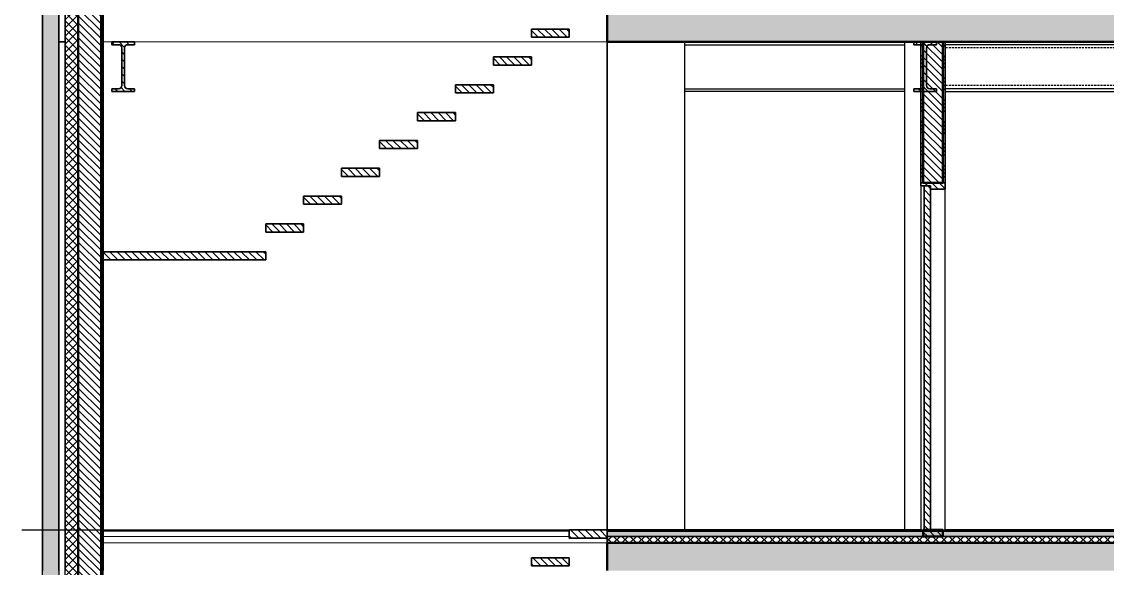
# Model space of a CAD drawing. Header units: millimetres. Extents: x 0 to 18896, y 0 to 22137.
# Drawn here: x 0 to 6674, y 6824 to 10184 of the extents above; entities that cross this region are included whole.
import ezdxf

# ---------------------------------------------------------------- set-up
doc = ezdxf.new("R2010")
doc.units = ezdxf.units.MM
doc.linetypes.add('DASHED', pattern=[19.05, 12.7, -6.35])
for name, color, linetype in [('Background_0', 7, 'Continuous'), ('Background_Back bricks', 7, 'Continuous'), ('Background_DOOR_FRAME', 253, 'Continuous'), ('Background_DOOR_PANEL', 255, 'Continuous'), ('Boundary_0', 7, 'Continuous'), ('Boundary_Air', 7, 'Continuous'), ('Boundary_Back bricks', 7, 'Continuous'), ('Boundary_DOOR_FRAME', 253, 'Continuous'), ('Boundary_DOOR_PANEL', 255, 'Continuous'), ('Boundary_Floor_ Ceramic Tiles', 7, 'Continuous'), ('Boundary_Gypsum Board', 54, 'Continuous'), ('Boundary_Insulation_ Extruded Polystyrene', 42, 'Continuous'), ('Boundary_Insulation_ Polyurethane Foam', 42, 'Continuous'), ('Boundary_Plaster_ Cement', 165, 'Continuous'), ('Boundary_Screed', 7, 'Continuous'), ('Fill_0', 7, 'Continuous'), ('Fill_Back bricks', 7, 'Continuous'), ('Fill_Concrete_ Reinforced', 85, 'Continuous'), ('Fill_DOOR_FRAME', 253, 'Continuous'), ('Fill_DOOR_PANEL', 255, 'Continuous'), ('Fill_Floor_ Ceramic Tiles', 251, 'Continuous'), ('Fill_Gypsum Board', 251, 'Continuous'), ('Fill_Insulation_ Extruded Polystyrene', 42, 'Continuous'), ('Fill_Insulation_ Polyurethane Foam', 42, 'Continuous'), ('Fill_Plaster_ Cement', 253, 'Continuous'), ('Fill_Screed', 251, 'Continuous'), ('Fill_Supporting Wall_ Brick', 11, 'Continuous')]:
    doc.layers.add(name, color=color, linetype=linetype)
for name, color, linetype, lineweight in [('Background_Air', 7, 'Continuous', 9), ('Background_Concrete_ Reinforced', 7, 'Continuous', 9), ('Background_Floor_ Ceramic Tiles', 7, 'Continuous', 9), ('Background_Gypsum Board', 7, 'Continuous', 9), ('Background_Insulation_ Extruded Polystyrene', 7, 'Continuous', 9), ('Background_Insulation_ Polyurethane Foam', 7, 'Continuous', 9), ('Background_Plaster_ Cement', 7, 'Continuous', 9), ('Background_Screed', 7, 'Continuous', 9), ('Background_Supporting Wall_ Brick', 7, 'Continuous', 9), ('Boundary_Concrete_ Reinforced', 99, 'Continuous', 50), ('Boundary_Supporting Wall_ Brick', 14, 'Continuous', 50)]:
    doc.layers.add(name, color=color, linetype=linetype, lineweight=lineweight)
doc.layers.add('BIM_ROOM_LINES', color=7, linetype='Continuous', plot=False)
pattern_1 = [(45, (-21562.4, -14674.708), (-22.45064, 22.45064), [])]
pattern_2 = [(45, (-21562.4, -14674.71), (-67.3519, 67.3519), []), (45, (-21539.95, -14674.71), (-67.3519, 67.3519), []), (45, (-21517.5, -14674.71), (-67.3519, 67.3519), []), (45, (-21495.05, -14674.71), (-67.3519, 67.3519), [])]

# ---------------------------------------------------------------- blocks, each defined once
blk = doc.blocks.new('Section Plane (1)__section__MainBuilding.dwg__param__0%7Cnone', base_point=(21562.4, -14674.7))
at = {"layer": 'Fill_0', "extrusion": (0, 0, -1)}
h = blk.add_hatch(dxfattribs=at)
h.set_pattern_fill('ANSI31', color=256, scale=10, style=0)
h.set_pattern_definition(pattern_1)
h.paths.add_polyline_path([(-6201.1, -8395.8), (-5967.7, -8395.8), (-5967.7, -8345.8), (-6201.1, -8345.8)])
at = {"layer": 'Fill_0', "extrusion": (1.89943e-27, 1.08266e-29, -1)}
h = blk.add_hatch(dxfattribs=at)
h.set_pattern_fill('ANSI31', color=256, scale=10, style=0)
h.set_pattern_definition(pattern_1)
edge = h.paths.add_edge_path()
edge.add_line((-3527.9, -8424.7), (-3527.9, -8441.4))
edge.add_line((-3527.9, -8441.4), (-3487, -8441.4))
edge.add_spline(control_points=[(-3487, -8441.4), (-3467.1, -8441.4), (-3467.1, -8461.3)], knot_values=[-0.785398, -0.785398, -0.785398, 0.785398, 0.785398, 0.785398], weights=[1, 0.707107, 1], degree=2, periodic=0)
edge.add_line((-3467.1, -8461.3), (-3467.1, -8693.1))
edge.add_spline(control_points=[(-3467.1, -8693.1), (-3467.1, -8713), (-3487, -8713)], knot_values=[-0.785398, -0.785398, -0.785398, 0.785398, 0.785398, 0.785398], weights=[1, 0.707107, 1], degree=2, periodic=0)
edge.add_line((-3487, -8713), (-3527.9, -8713))
edge.add_line((-3527.9, -8713), (-3527.9, -8729.7))
edge.add_line((-3527.9, -8729.7), (-3388.9, -8729.7))
edge.add_line((-3388.9, -8729.7), (-3388.9, -8713))
edge.add_line((-3388.9, -8713), (-3429.8, -8713))
edge.add_spline(control_points=[(-3429.8, -8713), (-3449.7, -8713), (-3449.7, -8693.1)], knot_values=[-0.785398, -0.785398, -0.785398, 0.785398, 0.785398, 0.785398], weights=[1, 0.707107, 1], degree=2, periodic=0)
edge.add_line((-3449.7, -8693.1), (-3449.7, -8461.3))
edge.add_spline(control_points=[(-3449.7, -8461.3), (-3449.7, -8441.4), (-3429.8, -8441.4)], knot_values=[-0.785398, -0.785398, -0.785398, 0.785398, 0.785398, 0.785398], weights=[1, 0.707107, 1], degree=2, periodic=0)
edge.add_line((-3429.8, -8441.4), (-3388.9, -8441.4))
edge.add_line((-3388.9, -8441.4), (-3388.9, -8424.7))
edge.add_line((-3388.9, -8424.7), (-3527.9, -8424.7))
at = {"layer": 'Fill_0', "extrusion": (1.15911e-27, -2.03183e-29, -1)}
h = blk.add_hatch(dxfattribs=at)
h.set_pattern_fill('ANSI31', color=256, scale=10, style=0)
h.set_pattern_definition(pattern_1)
edge = h.paths.add_edge_path()
edge.add_line((-8318.9, -8441.4), (-8318.9, -8424.7))
edge.add_line((-8318.9, -8424.7), (-8457.9, -8424.7))
edge.add_line((-8457.9, -8424.7), (-8457.9, -8441.4))
edge.add_line((-8457.9, -8441.4), (-8417, -8441.4))
edge.add_spline(control_points=[(-8417, -8441.4), (-8397.1, -8441.4), (-8397.1, -8461.3)], knot_values=[-0.785398, -0.785398, -0.785398, 0.785398, 0.785398, 0.785398], weights=[1, 0.707107, 1], degree=2, periodic=0)
edge.add_line((-8397.1, -8461.3), (-8397.1, -8693.1))
edge.add_spline(control_points=[(-8397.1, -8693.1), (-8397.1, -8713), (-8417, -8713)], knot_values=[-0.785398, -0.785398, -0.785398, 0.785398, 0.785398, 0.785398], weights=[1, 0.707107, 1], degree=2, periodic=0)
edge.add_line((-8417, -8713), (-8457.9, -8713))
edge.add_line((-8457.9, -8713), (-8457.9, -8729.7))
edge.add_line((-8457.9, -8729.7), (-8318.9, -8729.7))
edge.add_line((-8318.9, -8729.7), (-8318.9, -8713))
edge.add_line((-8318.9, -8713), (-8359.8, -8713))
edge.add_spline(control_points=[(-8359.8, -8713), (-8379.7, -8713), (-8379.7, -8693.1)], knot_values=[-0.785398, -0.785398, -0.785398, 0.785398, 0.785398, 0.785398], weights=[1, 0.707107, 1], degree=2, periodic=0)
edge.add_line((-8379.7, -8693.1), (-8379.7, -8461.3))
edge.add_spline(control_points=[(-8379.7, -8461.3), (-8379.7, -8441.4), (-8359.8, -8441.4)], knot_values=[-0.785398, -0.785398, -0.785398, 0.785398, 0.785398, 0.785398], weights=[1, 0.707107, 1], degree=2, periodic=0)
edge.add_line((-8359.8, -8441.4), (-8318.9, -8441.4))
at = {"layer": 'Fill_0', "extrusion": (0, 0, -1)}
h = blk.add_hatch(dxfattribs=at)
h.set_pattern_fill('ANSI31', color=256, scale=10, style=0)
h.set_pattern_definition(pattern_1)
h.paths.add_polyline_path([(-5967.7, -8566.8), (-5734.4, -8566.8), (-5734.4, -8516.8), (-5967.7, -8516.8)])
h = blk.add_hatch(dxfattribs=at)
h.set_pattern_fill('ANSI31', color=256, scale=10, style=0)
h.set_pattern_definition(pattern_1)
h.paths.add_polyline_path([(-5734.4, -8737.9), (-5501.1, -8737.9), (-5501.1, -8687.9), (-5734.4, -8687.9)])
h = blk.add_hatch(dxfattribs=at)
h.set_pattern_fill('ANSI31', color=256, scale=10, style=0)
h.set_pattern_definition(pattern_1)
h.paths.add_polyline_path([(-5501.1, -8908.9), (-5267.7, -8908.9), (-5267.7, -8858.9), (-5501.1, -8858.9)])
h = blk.add_hatch(dxfattribs=at)
h.set_pattern_fill('ANSI31', color=256, scale=10, style=0)
h.set_pattern_definition(pattern_1)
h.paths.add_polyline_path([(-5267.7, -9080), (-5034.4, -9080), (-5034.4, -9030), (-5267.7, -9030)])
h = blk.add_hatch(dxfattribs=at)
h.set_pattern_fill('ANSI31', color=256, scale=10, style=0)
h.set_pattern_definition(pattern_1)
h.paths.add_polyline_path([(-5034.4, -9251), (-4801.1, -9251), (-4801.1, -9201), (-5034.4, -9201)])
h = blk.add_hatch(dxfattribs=at)
h.set_pattern_fill('ANSI31', color=256, scale=10, style=0)
h.set_pattern_definition(pattern_1)
h.paths.add_polyline_path([(-4801.1, -9422.1), (-4567.7, -9422.1), (-4567.7, -9372.1), (-4801.1, -9372.1)])
h = blk.add_hatch(dxfattribs=at)
h.set_pattern_fill('ANSI31', color=256, scale=10, style=0)
h.set_pattern_definition(pattern_1)
h.paths.add_polyline_path([(-4567.7, -9593.1), (-4334.4, -9593.1), (-4334.4, -9543.1), (-4567.7, -9543.1)])
h = blk.add_hatch(dxfattribs=at)
h.set_pattern_fill('ANSI31', color=256, scale=10, style=0)
h.set_pattern_definition(pattern_1)
h.paths.add_polyline_path([(-4334.4, -9764.2), (-3334.4, -9764.2), (-3334.4, -9714.2), (-4334.4, -9714.2)])
h = blk.add_hatch(dxfattribs=at)
h.set_pattern_fill('ANSI31', color=256, scale=10, style=0)
h.set_pattern_definition(pattern_1)
h.paths.add_polyline_path([(-6434.4, -11474.7), (-6201.1, -11474.7), (-6201.1, -11424.7), (-6434.4, -11424.7)])
h = blk.add_hatch(dxfattribs=at)
h.set_pattern_fill('ANSI31', color=256, scale=10, style=0)
h.set_pattern_definition(pattern_1)
h.paths.add_polyline_path([(-6201.1, -11645.8), (-5967.7, -11645.8), (-5967.7, -11595.8), (-6201.1, -11595.8)])
at = {"layer": 'Fill_Back bricks', "extrusion": (1.24238e-14, -2.33145e-17, -1)}
h = blk.add_hatch(dxfattribs=at)
h.set_pattern_fill('ANSI36', color=256, scale=10, style=0)
h.set_pattern_definition([(45, (-21562.4, -14674.708), (16.83798, 61.73926), [79.375, -15.875, 0, -15.875])])
h.paths.add_polyline_path([(-3052.4, -14754.7), (-3052.4, -14924.7), (-2962.4, -14924.7), (-2962.4, 2462.3), (-3062.4, 2462.3), (-3062.4, -14754.7)])
at = {"layer": 'Fill_Concrete_ Reinforced', "extrusion": (2.42848e-17, 9.35733e-15, -1)}
h = blk.add_hatch(dxfattribs=at)
h.set_pattern_fill('CONCRETE1', color=256, scale=10, angle=15, style=0)
h.set_pattern_definition([(15, (-21562.4, -14674.7), (143.684, 248.8682), [25.4, -177.8]), (105, (-21562.4, -14674.7), (-248.8682, 143.684), [25.4, -177.8]), (150, (-21537.87, -14668.13), (-196.2761, -52.592), [35.921, -251.4472]), (15, (-21567.45, -14557.73), (143.684, 248.8682), [25.4, -177.8]), (60, (-21551.9, -14566.71), (-52.592, 196.2761), [17.9605, -269.4077]), (150, (-21551.9, -14566.71), (-196.2761, -52.592), [17.9605, -269.4077]), (15, (-21507, -14488.94), (143.684, 248.8682), [35.921, -167.279]), (60, (-21507, -14488.94), (-52.592, 196.2761), [25.4, -261.9682]), (150, (-21472.3, -14479.64), (-196.2761, -52.592), [25.4, -261.9682]), (105, (-21440.6, -14589.48), (-248.8682, 143.684), [25.4, -177.8]), (60, (-21440.61, -14589.48), (-52.592, 196.2761), [17.9605, -269.4077]), (150, (-21431.63, -14573.93), (-196.2761, -52.592), [17.9605, -269.4077]), (15, (-21551.01, -14619.07), (143.684, 248.8682), [12.7, -170.18]), (15, (-21416.95, -14530.55), (143.684, 248.8682), [12.7, -170.18]), (105, (-21484.86, -14522.45), (-248.8682, 143.684), [12.7, -170.18]), (150, (-21430.75, -14626.28), (-196.2761, -52.592), [17.9605, -269.4077]), (150, (-21552.77, -14514.35), (-196.2761, -52.592), [17.9605, -269.4077]), (60, (-21487.65, -14585.65), (-52.592, 196.2761), [17.9605, -269.4077]), (105, (-21501.5, -14632.1), (-248.8682, 143.684), [3.175, -200.025]), (105, (-21514.5, -14546.83), (-248.8682, 143.684), [3.175, -200.025]), (105, (-21431.53, -14488.44), (-248.8682, 143.684), [3.175, -200.025]), (105, (-21400.52, -14591.89), (-248.8682, 143.684), [3.175, -200.025])])
h.paths.add_polyline_path([(-21382.4, -8424.7), (-6434.4, -8424.7), (-6434.4, -8254.7), (-21242.4, -8254.7), (-21382.4, -8254.7)])
at = {"layer": 'Fill_Concrete_ Reinforced', "extrusion": (-6.26582e-17, 1.04669e-14, -1)}
h = blk.add_hatch(dxfattribs=at)
h.set_pattern_fill('CONCRETE1', color=256, scale=10, angle=15, style=0)
h.set_pattern_definition([(15, (-21562.4, -14674.7), (143.684, 248.8682), [25.4, -177.8]), (105, (-21562.4, -14674.7), (-248.8682, 143.684), [25.4, -177.8]), (150, (-21537.87, -14668.13), (-196.2761, -52.592), [35.921, -251.4472]), (15, (-21567.45, -14557.73), (143.684, 248.8682), [25.4, -177.8]), (60, (-21551.9, -14566.71), (-52.592, 196.2761), [17.9605, -269.4077]), (150, (-21551.9, -14566.71), (-196.2761, -52.592), [17.9605, -269.4077]), (15, (-21507, -14488.94), (143.684, 248.8682), [35.921, -167.279]), (60, (-21507, -14488.94), (-52.592, 196.2761), [25.4, -261.9682]), (150, (-21472.3, -14479.64), (-196.2761, -52.592), [25.4, -261.9682]), (105, (-21440.6, -14589.48), (-248.8682, 143.684), [25.4, -177.8]), (60, (-21440.61, -14589.48), (-52.592, 196.2761), [17.9605, -269.4077]), (150, (-21431.63, -14573.93), (-196.2761, -52.592), [17.9605, -269.4077]), (15, (-21551.01, -14619.07), (143.684, 248.8682), [12.7, -170.18]), (15, (-21416.95, -14530.55), (143.684, 248.8682), [12.7, -170.18]), (105, (-21484.86, -14522.45), (-248.8682, 143.684), [12.7, -170.18]), (150, (-21430.75, -14626.28), (-196.2761, -52.592), [17.9605, -269.4077]), (150, (-21552.77, -14514.35), (-196.2761, -52.592), [17.9605, -269.4077]), (60, (-21487.65, -14585.65), (-52.592, 196.2761), [17.9605, -269.4077]), (105, (-21501.5, -14632.1), (-248.8682, 143.684), [3.175, -200.025]), (105, (-21514.5, -14546.83), (-248.8682, 143.684), [3.175, -200.025]), (105, (-21431.53, -14488.44), (-248.8682, 143.684), [3.175, -200.025]), (105, (-21400.52, -14591.89), (-248.8682, 143.684), [3.175, -200.025])])
h.paths.add_polyline_path([(-21382.4, -11674.7), (-6434.4, -11674.7), (-6434.4, -11504.7), (-21242.4, -11504.7), (-21382.4, -11504.7)])
at = {"layer": 'Fill_DOOR_FRAME', "extrusion": (-1.77707e-28, -1.7809e-27, -1)}
h = blk.add_hatch(dxfattribs=at)
h.set_pattern_fill('ANSI31', color=256, scale=10, style=0)
h.set_pattern_definition(pattern_1)
h.paths.add_polyline_path([(-8422.4, -9309.7), (-8362.4, -9309.7), (-8362.4, -9289.7), (-8512.4, -9289.7), (-8512.4, -9329.7), (-8422.4, -9329.7)])
at = {"layer": 'Fill_DOOR_PANEL', "extrusion": (0, 0, -1)}
h = blk.add_hatch(dxfattribs=at)
h.set_pattern_fill('ANSI31', color=256, scale=10, style=0)
h.set_pattern_definition(pattern_1)
h.paths.add_polyline_path([(-8422.4, -11424.7), (-8382.4, -11424.7), (-8382.4, -9309.7), (-8422.4, -9309.7)])
at = {"layer": 'Fill_Floor_ Ceramic Tiles', "extrusion": (-9.16704e-17, -1.69682e-13, -1)}
h = blk.add_hatch(dxfattribs=at)
h.set_pattern_fill('_USER', color=256, scale=30, angle=90, style=0, pattern_type=0)
h.set_pattern_definition([(90, (-21562.4, -14674.708), (-30, -1e-13), [])])
h.paths.add_polyline_path([(-6434.4, -11424.7), (-21242.4, -11424.7), (-21242.4, -11432.7), (-6434.4, -11432.7)])
at = {"layer": 'Fill_Gypsum Board', "extrusion": (-1.24433e-13, -3.75911e-16, -1)}
h = blk.add_hatch(dxfattribs=at)
h.set_pattern_fill('ANSI34', color=256, scale=5, style=0)
h.set_pattern_definition([(45, (-21562.4, -14674.71), (-67.3519, 67.3519), []), (45, (-21539.95, -14674.71), (-67.3519, 67.3519), []), (45, (-21517.5, -14674.71), (-67.3519, 67.3519), []), (45, (-21495.05, -14674.71), (-67.3519, 67.3519), [])])
h.paths.add_polyline_path([(-3334.4, -5174.7), (-3334.4, -8424.7), (-3322.4, -8424.7), (-3322.4, -5174.7)])
at = {"layer": 'Fill_Gypsum Board', "extrusion": (-1.13121e-13, 4.17678e-17, -1)}
h = blk.add_hatch(dxfattribs=at)
h.set_pattern_fill('ANSI34', color=256, scale=5, style=0)
h.set_pattern_definition([(45, (-21562.4, -14674.71), (-67.3519, 67.3519), []), (45, (-21539.95, -14674.71), (-67.3519, 67.3519), []), (45, (-21517.5, -14674.71), (-67.3519, 67.3519), []), (45, (-21495.05, -14674.71), (-67.3519, 67.3519), [])])
h.paths.add_polyline_path([(-3322.4, -11674.7), (-3322.4, -8424.7), (-3334.4, -8424.7), (-3334.4, -11674.7)])
at = {"layer": 'Fill_Insulation_ Extruded Polystyrene', "extrusion": (-9.16704e-17, 3.39364e-15, -1)}
h = blk.add_hatch(dxfattribs=at)
h.set_pattern_fill('INSULATION', color=256, scale=10, style=0)
h.set_pattern_definition([(45, (-21562.4, -14674.71), (-25.14472, 25.14472), []), (135, (-21562.4, -14674.71), (-25.14472, -25.14472), [])])
h.paths.add_polyline_path([(-6434.4, -11464.7), (-21242.4, -11464.7), (-21242.4, -11504.7), (-6434.4, -11504.7)])
at = {"layer": 'Fill_Insulation_ Polyurethane Foam', "extrusion": (-9.05406e-46, -5.3359e-31, -1)}
h = blk.add_hatch(dxfattribs=at)
h.set_pattern_fill('INSULATION', color=256, scale=10, style=0)
h.set_pattern_definition([(45, (-21562.4, -14674.71), (-25.144717, 25.144717), []), (135, (-21562.4, -14674.71), (-25.144717, -25.144717), [])])
h.paths.add_polyline_path([(-3102.4, -14754.7), (-3102.4, 2462.3), (-3182.4, 2462.3), (-3182.4, -14754.7)])
at = {"layer": 'Fill_Plaster_ Cement', "extrusion": (0, 1.00652e-29, -1)}
h = blk.add_hatch(dxfattribs=at)
h.set_pattern_fill('ANSI34', color=256, scale=5, style=0)
h.set_pattern_definition(pattern_2)
h.paths.add_polyline_path([(-8362.4, -9289.7), (-8362.4, -8424.7), (-8377.4, -8424.7), (-8377.4, -9289.7)])
at = {"layer": 'Fill_Plaster_ Cement', "extrusion": (5.37564e-45, 4.4551e-30, -1)}
h = blk.add_hatch(dxfattribs=at)
h.set_pattern_fill('ANSI34', color=256, scale=5, style=0)
h.set_pattern_definition(pattern_2)
h.paths.add_polyline_path([(-8512.4, -8424.7), (-8512.4, -9289.7), (-8497.4, -9289.7), (-8497.4, -8424.7)])
at = {"layer": 'Fill_Screed', "extrusion": (-9.16704e-17, 4.24205e-15, -1)}
h = blk.add_hatch(dxfattribs=at)
h.set_pattern_fill('SCREED', color=256, scale=10, angle=15, style=0)
h.set_pattern_definition([(15, (-21562.4, -14674.71), (457.8203, 254.1527), [-63.5, 0, -190.5, 0]), (15, (-21564.04, -14668.57), (457.8203, 254.1527), [-25.4, 0, -88.9, 0, -45.72, 0, -190.5, 0]), (15, (-21565.69, -14662.44), (457.8203, 254.1527), [-12.7, 0, -63.5, 0, -63.5, 0, -139.7, 0, -45.72, 0]), (15, (-21567.33, -14656.31), (457.8203, 254.1527), [-45.72, 0, -203.2, 0]), (15, (-21568.97, -14650.17), (457.8203, 254.1527), [-152.4, 0, -152.4, 0]), (15, (-21570.62, -14644.04), (457.8203, 254.1527), [-215.9, 0]), (15, (-21572.26, -14637.91), (457.8203, 254.1527), [-63.5, 0, -279.4, 0]), (15, (-21573.9, -14631.77), (457.8203, 254.1527), [-88.9, 0, -50.8, 0]), (15, (-21575.55, -14625.64), (457.8203, 254.1527), [-127, 0]), (15, (-21578.84, -14613.37), (457.8203, 254.1527), [-17.78, 0, -190.5, 0, -114.3, 0]), (15, (-21580.48, -14607.24), (457.8203, 254.1527), [-25.4, 0, -2.54, 0, -63.5, 0]), (15, (-21582.12, -14601.1), (457.8203, 254.1527), [-12.7, 0, -165.1, 0, -190.5, 0]), (15, (-21583.77, -14594.97), (457.8203, 254.1527), [-127, 0]), (15, (-21585.41, -14588.84), (457.8203, 254.1527), [-63.5, 0, -266.7, 0]), (15, (-21588.7, -14576.57), (457.8203, 254.1527), [-304.8, 0]), (15, (-21590.34, -14570.44), (457.8203, 254.1527), [-63.5, 0, -5.08, 0, -88.9, 0]), (15, (-21591.98, -14564.3), (457.8203, 254.1527), [-17.78, 0, -127, 0, -50.8, 0, -88.9, 0, -101.6, 0]), (15, (-21593.63, -14558.17), (457.8203, 254.1527), [-38.1, 0, -50.8, 0, -127, 0, -5.08, 0, -63.5, 0]), (15, (-21595.27, -14552.04), (457.8203, 254.1527), [-127, 0])])
h.paths.add_polyline_path([(-6434.4, -11432.7), (-21242.4, -11432.7), (-21242.4, -11464.7), (-6434.4, -11464.7)])
at = {"layer": 'Fill_Supporting Wall_ Brick', "extrusion": (-4.139e-46, -5.3359e-31, -1)}
h = blk.add_hatch(dxfattribs=at)
h.set_pattern_fill('ANSI31', color=256, scale=10, style=0)
h.set_pattern_definition(pattern_1)
h.paths.add_polyline_path([(-3182.4, -14754.7), (-3182.4, 1955.4), (-3322.4, 1955.4), (-3322.4, -14754.7)])
at = {"layer": 'Fill_Supporting Wall_ Brick', "extrusion": (6.71955e-46, 4.4551e-30, -1)}
h = blk.add_hatch(dxfattribs=at)
h.set_pattern_fill('ANSI31', color=256, scale=10, style=0)
h.set_pattern_definition(pattern_1)
h.paths.add_polyline_path([(-8497.4, -8424.7), (-8497.4, -9289.7), (-8377.4, -9289.7), (-8377.4, -8424.7)])
at = {"layer": 'Fill_Supporting Wall_ Brick', "extrusion": (1.82157e-41, 3.0672e-27, -1)}
h = blk.add_hatch(dxfattribs=at)
h.set_pattern_fill('ANSI31', color=256, scale=10, style=0)
h.set_pattern_definition(pattern_1)
h.paths.add_polyline_path([(-8497.4, -11424.7), (-8497.4, -11464.7), (-8377.4, -11464.7), (-8377.4, -11424.7)])
at = {"linetype": 'DASHED'}
for p, q in [((14623.4, -8461.3), (8512.4, -8461.3)), ((14623.4, -8693.1), (8512.4, -8693.1))]:
    blk.add_line(p, q, dxfattribs=at)
blk.add_line((2834.4, -11424.7), (21730.4, -11424.7))
blk.add_line((2834.4, -11424.7), (21730.4, -11424.7))
blk.add_line((2834.4, -11424.7), (21730.4, -11424.7))
at = {"layer": 'Background_0'}
for p, q in [((5967.7, -8345.8), (5967.7, -8395.8)), ((6201.1, -8345.8), (5967.7, -8345.8)), ((5967.7, -8395.8), (6201.1, -8395.8)), ((6201.1, -8395.8), (6201.1, -8345.8)), ((3527.9, -8424.7), (3388.9, -8424.7)), ((3388.9, -8424.7), (3388.9, -8441.4)), ((3388.9, -8441.4), (3429.8, -8441.4)), ((3449.7, -8461.3), (3449.7, -8693.1)), ((3467.1, -8693.1), (3467.1, -8461.3)), ((3487, -8441.4), (3527.9, -8441.4)), ((3527.9, -8441.4), (3527.9, -8424.7)), ((6912.4, -8441.4), (8264.4, -8441.4)), ((8264.4, -11424.7), (8264.4, -8424.7)), ((8457.9, -8424.7), (8318.9, -8424.7)), ((8318.9, -8424.7), (8318.9, -8441.4)), ((8318.9, -8441.4), (8359.8, -8441.4)), ((8379.7, -8461.3), (8379.7, -8693.1)), ((8397.1, -8693.1), (8397.1, -8461.3)), ((8417, -8441.4), (8457.9, -8441.4)), ((8457.9, -8441.4), (8457.9, -8424.7)), ((14623.4, -8441.4), (8512.4, -8441.4)), ((5734.4, -8516.8), (5734.4, -8566.8)), ((5967.7, -8516.8), (5734.4, -8516.8)), ((5967.7, -8566.8), (5967.7, -8516.8)), ((5734.4, -8566.8), (5967.7, -8566.8)), ((3429.8, -8713), (3388.9, -8713)), ((3388.9, -8713), (3388.9, -8729.7)), ((3388.9, -8729.7), (3527.9, -8729.7)), ((3527.9, -8713), (3487, -8713)), ((3527.9, -8729.7), (3527.9, -8713)), ((5501.1, -8687.9), (5501.1, -8737.9)), ((5734.4, -8687.9), (5501.1, -8687.9)), ((5501.1, -8737.9), (5734.4, -8737.9)), ((5734.4, -8737.9), (5734.4, -8687.9)), ((6912.4, -8713), (8264.4, -8713)), ((8264.4, -8729.7), (6912.4, -8729.7)), ((8359.8, -8713), (8318.9, -8713)), ((8318.9, -8713), (8318.9, -8729.7)), ((8318.9, -8729.7), (8457.9, -8729.7)), ((8457.9, -8713), (8417, -8713)), ((8457.9, -8729.7), (8457.9, -8713)), ((14623.4, -8713), (8512.4, -8713)), ((8512.4, -8729.7), (14623.4, -8729.7)), ((5267.7, -8858.9), (5267.7, -8908.9)), ((5501.1, -8858.9), (5267.7, -8858.9)), ((5501.1, -8908.9), (5501.1, -8858.9)), ((5267.7, -8908.9), (5501.1, -8908.9)), ((5034.4, -9030), (5034.4, -9080)), ((5267.7, -9030), (5034.4, -9030)), ((5267.7, -9080), (5267.7, -9030)), ((5034.4, -9080), (5267.7, -9080)), ((4801.1, -9201), (4801.1, -9251)), ((5034.4, -9201), (4801.1, -9201)), ((5034.4, -9251), (5034.4, -9201)), ((4801.1, -9251), (5034.4, -9251)), ((4567.7, -9372.1), (4567.7, -9422.1)), ((4801.1, -9372.1), (4567.7, -9372.1)), ((4801.1, -9422.1), (4801.1, -9372.1)), ((4567.7, -9422.1), (4801.1, -9422.1)), ((4334.4, -9543.1), (4334.4, -9593.1)), ((4567.7, -9543.1), (4334.4, -9543.1)), ((4567.7, -9593.1), (4567.7, -9543.1)), ((4334.4, -9593.1), (4567.7, -9593.1)), ((3334.4, -9714.2), (3334.4, -9764.2)), ((4334.4, -9714.2), (3334.4, -9714.2)), ((4334.4, -9764.2), (4334.4, -9714.2)), ((3334.4, -9764.2), (4334.4, -9764.2)), ((6201.1, -11424.7), (6201.1, -11474.7)), ((6434.4, -11424.7), (6201.1, -11424.7)), ((6201.1, -11474.7), (6434.4, -11474.7)), ((6434.4, -11474.7), (6434.4, -11424.7)), ((5967.7, -11595.8), (5967.7, -11645.8)), ((6201.1, -11595.8), (5967.7, -11595.8)), ((6201.1, -11645.8), (6201.1, -11595.8)), ((5967.7, -11645.8), (6201.1, -11645.8))]:
    blk.add_line(p, q, dxfattribs=at)
at = {"layer": 'Background_0', "extrusion": (0, 0, -1)}
for centre, start, end in [((-3429.8, -8461.3), 90, 180), ((-3487, -8461.3), 0, 90), ((-8359.8, -8461.3), 90, 180), ((-8417, -8461.3), 0, 90), ((-3429.8, -8693.1), 180, 270), ((-3487, -8693.1), 270, 0), ((-8359.8, -8693.1), 180, 270), ((-8417, -8693.1), 270, 0)]:
    blk.add_arc(centre, 19.9, start, end, dxfattribs=at)
at = {"layer": 'Background_Air'}
for p, q in [((3062.4, -5174.7), (3062.4, -8424.7)), ((3102.4, -8424.7), (3102.4, -5174.7)), ((3102.4, -8424.7), (3062.4, -8424.7)), ((3062.4, -8424.7), (3062.4, -11674.7)), ((3062.4, -8424.7), (3102.4, -8424.7)), ((3102.4, -11674.7), (3102.4, -8424.7))]:
    blk.add_line(p, q, dxfattribs=at)
at = {"layer": 'Background_Back bricks'}
for p, q in [((2962.4, -5174.7), (2962.4, -8424.7)), ((3062.4, -8424.7), (3062.4, -5174.7)), ((2962.4, -8424.7), (2962.4, -11674.7)), ((3062.4, -11674.7), (3062.4, -8424.7))]:
    blk.add_line(p, q, dxfattribs=at)
at = {"layer": 'Background_Concrete_ Reinforced'}
for p, q in [((6434.4, -8254.7), (6434.4, -8424.7)), ((3334.4, -8424.7), (3388.9, -8424.7)), ((3527.9, -8424.7), (6434.4, -8424.7)), ((6434.4, -8424.7), (21382.4, -8424.7)), ((6434.4, -11504.7), (3334.4, -11504.7)), ((6434.4, -11504.7), (6434.4, -11674.7)), ((21242.4, -11504.7), (6434.4, -11504.7))]:
    blk.add_line(p, q, dxfattribs=at)
at = {"layer": 'Background_DOOR_FRAME'}
for p, q in [((8362.4, -9289.7), (8362.4, -9309.7)), ((8512.4, -9289.7), (8362.4, -9289.7)), ((8362.4, -9309.7), (8422.4, -9309.7)), ((8422.4, -9309.7), (8422.4, -9329.7)), ((8422.4, -9329.7), (8512.4, -9329.7)), ((8512.4, -9329.7), (8512.4, -9289.7))]:
    blk.add_line(p, q, dxfattribs=at)
at = {"layer": 'Background_DOOR_PANEL'}
for p, q in [((8382.4, -9309.7), (8382.4, -11424.7)), ((8422.4, -9309.7), (8382.4, -9309.7)), ((8422.4, -11424.7), (8422.4, -9309.7)), ((8382.4, -11424.7), (8422.4, -11424.7))]:
    blk.add_line(p, q, dxfattribs=at)
at = {"layer": 'Background_Floor_ Ceramic Tiles'}
for p, q in [((3334.4, -11424.7), (6201.1, -11424.7)), ((3334.4, -11432.7), (6201.1, -11432.7)), ((21242.4, -11424.7), (6434.4, -11424.7)), ((6434.4, -11424.7), (6434.4, -11432.7)), ((6434.4, -11432.7), (21242.4, -11432.7))]:
    blk.add_line(p, q, dxfattribs=at)
at = {"layer": 'Background_Gypsum Board'}
for p, q in [((3322.4, -5174.7), (3322.4, -8424.7)), ((3334.4, -8424.7), (3334.4, -5174.7)), ((3334.4, -8424.7), (3322.4, -8424.7)), ((3322.4, -8424.7), (3322.4, -11674.7)), ((3322.4, -8424.7), (3334.4, -8424.7)), ((3334.4, -11674.7), (3334.4, -8424.7))]:
    blk.add_line(p, q, dxfattribs=at)
at = {"layer": 'Background_Insulation_ Extruded Polystyrene'}
for p, q in [((6201.1, -11464.7), (3334.4, -11464.7)), ((21242.4, -11464.7), (6434.4, -11464.7)), ((6434.4, -11464.7), (6434.4, -11504.7)), ((3334.4, -11504.7), (6434.4, -11504.7)), ((6434.4, -11504.7), (21242.4, -11504.7))]:
    blk.add_line(p, q, dxfattribs=at)
at = {"layer": 'Background_Insulation_ Polyurethane Foam'}
for p, q in [((3102.4, -5174.7), (3102.4, -8424.7)), ((3182.4, -8424.7), (3182.4, -5174.7)), ((3102.4, -8424.7), (3102.4, -11674.7)), ((3182.4, -11674.7), (3182.4, -8424.7))]:
    blk.add_line(p, q, dxfattribs=at)
at = {"layer": 'Background_Plaster_ Cement'}
for p, q in [((3334.4, -8424.7), (3388.9, -8424.7)), ((3527.9, -8424.7), (6434.4, -8424.7)), ((6912.4, -8424.7), (6912.4, -11424.7)), ((6912.4, -11424.7), (6912.4, -8424.7)), ((8377.4, -8424.7), (8362.4, -8424.7)), ((8362.4, -8424.7), (8362.4, -9289.7)), ((8377.4, -9289.7), (8377.4, -8424.7)), ((8512.4, -8424.7), (8497.4, -8424.7)), ((8497.4, -8424.7), (8497.4, -9289.7)), ((8512.4, -9289.7), (8512.4, -8424.7)), ((8362.4, -9289.7), (8377.4, -9289.7)), ((8497.4, -9289.7), (8512.4, -9289.7)), ((6201.1, -11424.7), (3334.4, -11424.7))]:
    blk.add_line(p, q, dxfattribs=at)
at = {"layer": 'Background_Screed'}
for p, q in [((6201.1, -11432.7), (3334.4, -11432.7)), ((3334.4, -11464.7), (6201.1, -11464.7)), ((21242.4, -11432.7), (6434.4, -11432.7)), ((6434.4, -11432.7), (6434.4, -11464.7)), ((6434.4, -11464.7), (21242.4, -11464.7))]:
    blk.add_line(p, q, dxfattribs=at)
at = {"layer": 'Background_Supporting Wall_ Brick'}
for p, q in [((3182.4, -5174.7), (3182.4, -8424.7)), ((3322.4, -8424.7), (3322.4, -5174.7)), ((3182.4, -8424.7), (3182.4, -11674.7)), ((3322.4, -11674.7), (3322.4, -8424.7)), ((8377.4, -8424.7), (8377.4, -9289.7)), ((8497.4, -8424.7), (8377.4, -8424.7)), ((8497.4, -9289.7), (8497.4, -8424.7)), ((8377.4, -9289.7), (8497.4, -9289.7)), ((8497.4, -11424.7), (8377.4, -11424.7)), ((8377.4, -11424.7), (8377.4, -11464.7)), ((8377.4, -11464.7), (8497.4, -11464.7)), ((8497.4, -11464.7), (8497.4, -11424.7))]:
    blk.add_line(p, q, dxfattribs=at)
at = {"layer": 'BIM_ROOM_LINES'}
for p, q in [((3334.4, -14674.7), (3334.4, 1955.4)), ((6434.4, 1955.4), (6434.4, -11674.7)), ((6434.4, -11424.7), (6434.4, -8424.7)), ((6434.4, -8424.7), (8362.4, -8424.7)), ((6912.4, -11424.7), (6912.4, -8424.7)), ((8362.4, -8424.7), (8362.4, -11424.7)), ((8512.4, -8424.7), (21230.4, -8424.7)), ((8512.4, -11424.7), (8512.4, -8424.7)), ((8362.4, -11424.7), (6434.4, -11424.7)), ((21230.4, -11424.7), (8512.4, -11424.7))]:
    blk.add_line(p, q, dxfattribs=at)
at = {"layer": 'Boundary_0', "extrusion": (0, 1, 0)}
for p, q in [((5967.7, -8395.8), (5967.7, -8345.8)), ((5967.7, -8345.8), (6201.1, -8345.8)), ((6201.1, -8395.8), (5967.7, -8395.8)), ((6201.1, -8345.8), (6201.1, -8395.8)), ((3388.9, -8441.4), (3388.9, -8424.7)), ((3388.9, -8424.7), (3527.9, -8424.7)), ((3429.8, -8441.4), (3388.9, -8441.4)), ((3449.7, -8693.1), (3449.7, -8461.3)), ((3467.1, -8461.3), (3467.1, -8693.1)), ((3527.9, -8441.4), (3487, -8441.4)), ((3527.9, -8424.7), (3527.9, -8441.4)), ((8318.9, -8441.4), (8318.9, -8424.7)), ((8318.9, -8424.7), (8457.9, -8424.7)), ((8359.8, -8441.4), (8318.9, -8441.4)), ((8379.7, -8693.1), (8379.7, -8461.3)), ((8397.1, -8461.3), (8397.1, -8693.1)), ((8457.9, -8441.4), (8417, -8441.4)), ((8457.9, -8424.7), (8457.9, -8441.4)), ((5734.4, -8566.8), (5734.4, -8516.8)), ((5734.4, -8516.8), (5967.7, -8516.8)), ((5967.7, -8516.8), (5967.7, -8566.8)), ((5967.7, -8566.8), (5734.4, -8566.8)), ((3388.9, -8729.7), (3388.9, -8713)), ((3388.9, -8713), (3429.8, -8713)), ((3527.9, -8729.7), (3388.9, -8729.7)), ((3487, -8713), (3527.9, -8713)), ((3527.9, -8713), (3527.9, -8729.7)), ((5501.1, -8737.9), (5501.1, -8687.9)), ((5501.1, -8687.9), (5734.4, -8687.9)), ((5734.4, -8737.9), (5501.1, -8737.9)), ((5734.4, -8687.9), (5734.4, -8737.9)), ((8318.9, -8729.7), (8318.9, -8713)), ((8318.9, -8713), (8359.8, -8713)), ((8457.9, -8729.7), (8318.9, -8729.7)), ((8417, -8713), (8457.9, -8713)), ((8457.9, -8713), (8457.9, -8729.7)), ((5267.7, -8908.9), (5267.7, -8858.9)), ((5267.7, -8858.9), (5501.1, -8858.9)), ((5501.1, -8858.9), (5501.1, -8908.9)), ((5501.1, -8908.9), (5267.7, -8908.9)), ((5034.4, -9080), (5034.4, -9030)), ((5034.4, -9030), (5267.7, -9030)), ((5267.7, -9030), (5267.7, -9080)), ((5267.7, -9080), (5034.4, -9080)), ((4801.1, -9251), (4801.1, -9201)), ((4801.1, -9201), (5034.4, -9201)), ((5034.4, -9201), (5034.4, -9251)), ((5034.4, -9251), (4801.1, -9251)), ((4567.7, -9422.1), (4567.7, -9372.1)), ((4567.7, -9372.1), (4801.1, -9372.1)), ((4801.1, -9372.1), (4801.1, -9422.1)), ((4801.1, -9422.1), (4567.7, -9422.1)), ((4334.4, -9593.1), (4334.4, -9543.1)), ((4334.4, -9543.1), (4567.7, -9543.1)), ((4567.7, -9543.1), (4567.7, -9593.1)), ((4567.7, -9593.1), (4334.4, -9593.1)), ((3334.4, -9764.2), (3334.4, -9714.2)), ((3334.4, -9714.2), (4334.4, -9714.2)), ((4334.4, -9714.2), (4334.4, -9764.2)), ((4334.4, -9764.2), (3334.4, -9764.2)), ((6201.1, -11474.7), (6201.1, -11424.7)), ((6201.1, -11424.7), (6434.4, -11424.7)), ((6434.4, -11474.7), (6201.1, -11474.7)), ((6434.4, -11424.7), (6434.4, -11474.7)), ((5967.7, -11645.8), (5967.7, -11595.8)), ((5967.7, -11595.8), (6201.1, -11595.8)), ((6201.1, -11595.8), (6201.1, -11645.8)), ((6201.1, -11645.8), (5967.7, -11645.8))]:
    blk.add_line(p, q, dxfattribs=at)
at = {"layer": 'Boundary_0'}
for centre, start, end in [((3429.8, -8461.3), 0, 90), ((3487, -8461.3), 90, 180), ((8359.8, -8461.3), 0, 90), ((8417, -8461.3), 90, 180), ((3429.8, -8693.1), 270, 0), ((3487, -8693.1), 180, 270), ((8359.8, -8693.1), 270, 0), ((8417, -8693.1), 180, 270)]:
    blk.add_arc(centre, 19.9, start, end, dxfattribs=at)
at = {"layer": 'Boundary_Air', "extrusion": (0, 1, 0)}
for p, q in [((3062.4, -8424.7), (3062.4, -5174.7)), ((3102.4, -5174.7), (3102.4, -8424.7)), ((3062.4, -11674.7), (3062.4, -8424.7)), ((3062.4, -8424.7), (3102.4, -8424.7)), ((3102.4, -8424.7), (3062.4, -8424.7)), ((3102.4, -8424.7), (3102.4, -11674.7))]:
    blk.add_line(p, q, dxfattribs=at)
at = {"layer": 'Boundary_Back bricks', "extrusion": (0, 1, 0)}
for p, q in [((2962.4, -14924.7), (2962.4, 2462.3)), ((3062.4, 2462.3), (3062.4, -14754.7))]:
    blk.add_line(p, q, dxfattribs=at)
at = {"layer": 'Boundary_Concrete_ Reinforced', "extrusion": (0, 1, 0)}
for p, q in [((6434.4, -8424.7), (6434.4, -8254.7)), ((21382.4, -8424.7), (6434.4, -8424.7)), ((6434.4, -11674.7), (6434.4, -11504.7)), ((6434.4, -11504.7), (21242.4, -11504.7))]:
    blk.add_line(p, q, dxfattribs=at)
at = {"layer": 'Boundary_DOOR_FRAME', "extrusion": (0, 1, 0)}
for p, q in [((8362.4, -9309.7), (8362.4, -9289.7)), ((8362.4, -9289.7), (8512.4, -9289.7)), ((8422.4, -9309.7), (8362.4, -9309.7)), ((8422.4, -9329.7), (8422.4, -9309.7)), ((8512.4, -9329.7), (8422.4, -9329.7)), ((8512.4, -9289.7), (8512.4, -9329.7))]:
    blk.add_line(p, q, dxfattribs=at)
at = {"layer": 'Boundary_DOOR_PANEL', "extrusion": (0, 1, 0)}
for p, q in [((8382.4, -11424.7), (8382.4, -9309.7)), ((8382.4, -9309.7), (8422.4, -9309.7)), ((8422.4, -9309.7), (8422.4, -11424.7)), ((8422.4, -11424.7), (8382.4, -11424.7))]:
    blk.add_line(p, q, dxfattribs=at)
at = {"layer": 'Boundary_Floor_ Ceramic Tiles', "extrusion": (0, 1, 0)}
for p, q in [((6434.4, -11424.7), (21242.4, -11424.7)), ((6434.4, -11432.7), (6434.4, -11424.7)), ((21242.4, -11432.7), (6434.4, -11432.7))]:
    blk.add_line(p, q, dxfattribs=at)
at = {"layer": 'Boundary_Gypsum Board', "extrusion": (0, 1, 0)}
for p, q in [((3322.4, -8424.7), (3322.4, -5174.7)), ((3334.4, -5174.7), (3334.4, -8424.7)), ((3322.4, -11674.7), (3322.4, -8424.7)), ((3322.4, -8424.7), (3334.4, -8424.7)), ((3334.4, -8424.7), (3322.4, -8424.7)), ((3334.4, -8424.7), (3334.4, -11674.7))]:
    blk.add_line(p, q, dxfattribs=at)
at = {"layer": 'Boundary_Insulation_ Extruded Polystyrene', "extrusion": (0, 1, 0)}
for p, q in [((6434.4, -11464.7), (21242.4, -11464.7)), ((6434.4, -11504.7), (6434.4, -11464.7)), ((21242.4, -11504.7), (6434.4, -11504.7))]:
    blk.add_line(p, q, dxfattribs=at)
at = {"layer": 'Boundary_Insulation_ Polyurethane Foam', "extrusion": (0, 1, 0)}
for p, q in [((3102.4, -14754.7), (3102.4, 2462.3)), ((3182.4, 2462.3), (3182.4, -14754.7))]:
    blk.add_line(p, q, dxfattribs=at)
at = {"layer": 'Boundary_Plaster_ Cement', "extrusion": (0, 1, 0)}
for p, q in [((8362.4, -9289.7), (8362.4, -8424.7)), ((8362.4, -8424.7), (8377.4, -8424.7)), ((8377.4, -8424.7), (8377.4, -9289.7)), ((8497.4, -9289.7), (8497.4, -8424.7)), ((8497.4, -8424.7), (8512.4, -8424.7)), ((8512.4, -8424.7), (8512.4, -9289.7)), ((8377.4, -9289.7), (8362.4, -9289.7)), ((8512.4, -9289.7), (8497.4, -9289.7))]:
    blk.add_line(p, q, dxfattribs=at)
at = {"layer": 'Boundary_Screed', "extrusion": (0, 1, 0)}
for p, q in [((6434.4, -11432.7), (21242.4, -11432.7)), ((6434.4, -11464.7), (6434.4, -11432.7)), ((21242.4, -11464.7), (6434.4, -11464.7))]:
    blk.add_line(p, q, dxfattribs=at)
at = {"layer": 'Boundary_Supporting Wall_ Brick', "extrusion": (0, 1, 0)}
for p, q in [((3182.4, -14754.7), (3182.4, 1955.4)), ((3322.4, 1955.4), (3322.4, -14754.7)), ((8377.4, -9289.7), (8377.4, -8424.7)), ((8377.4, -8424.7), (8497.4, -8424.7)), ((8497.4, -8424.7), (8497.4, -9289.7)), ((8497.4, -9289.7), (8377.4, -9289.7)), ((8377.4, -11464.7), (8377.4, -11424.7)), ((8377.4, -11424.7), (8497.4, -11424.7)), ((8497.4, -11464.7), (8377.4, -11464.7)), ((8497.4, -11424.7), (8497.4, -11464.7))]:
    blk.add_line(p, q, dxfattribs=at)

msp = doc.modelspace()

# ---------------------------------------------------------------- block references
msp.add_blockref('Section Plane (1)__section__MainBuilding.dwg__param__0%7Cnone', (18728, 3810))

doc.saveas('drawing.dxf')
